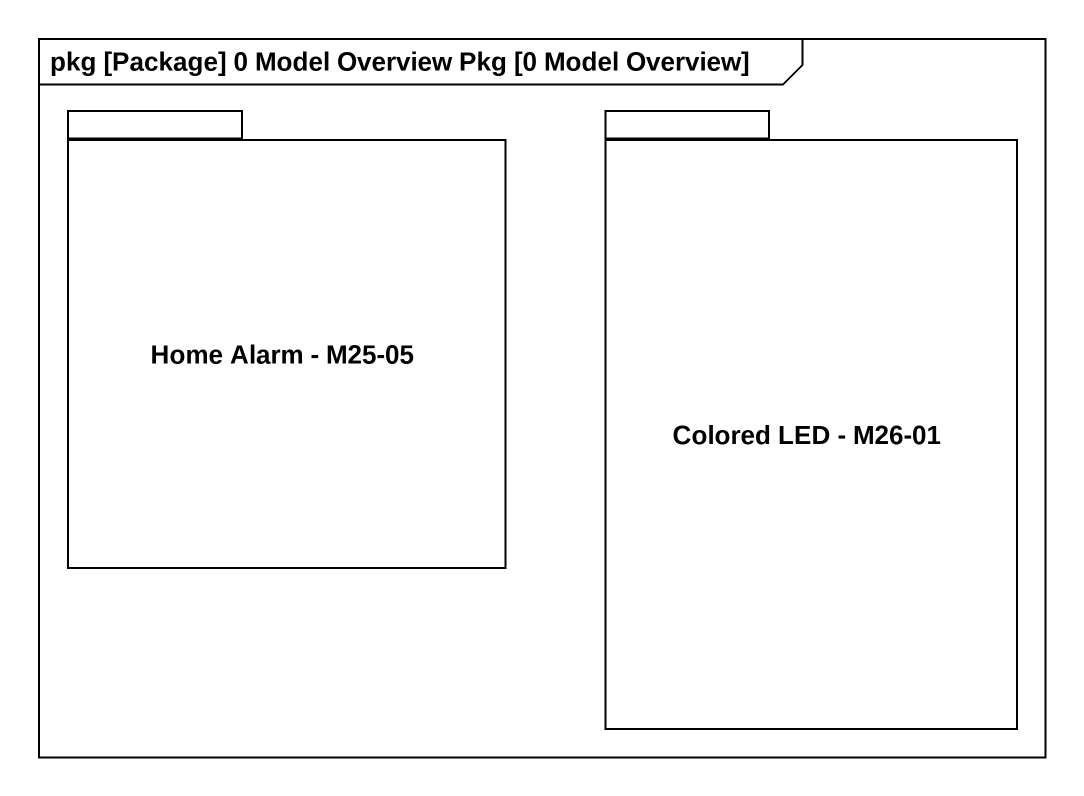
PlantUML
@startuml
mainframe pkg [Package] 0 Model Overview Pkg [0 Model Overview]
package "Home Alarm - M25-05" as Home_Alarm_M25_05 {
}
package "Colored LED - M26-01" as Colored_LED_M26_01 {
}
@enduml
